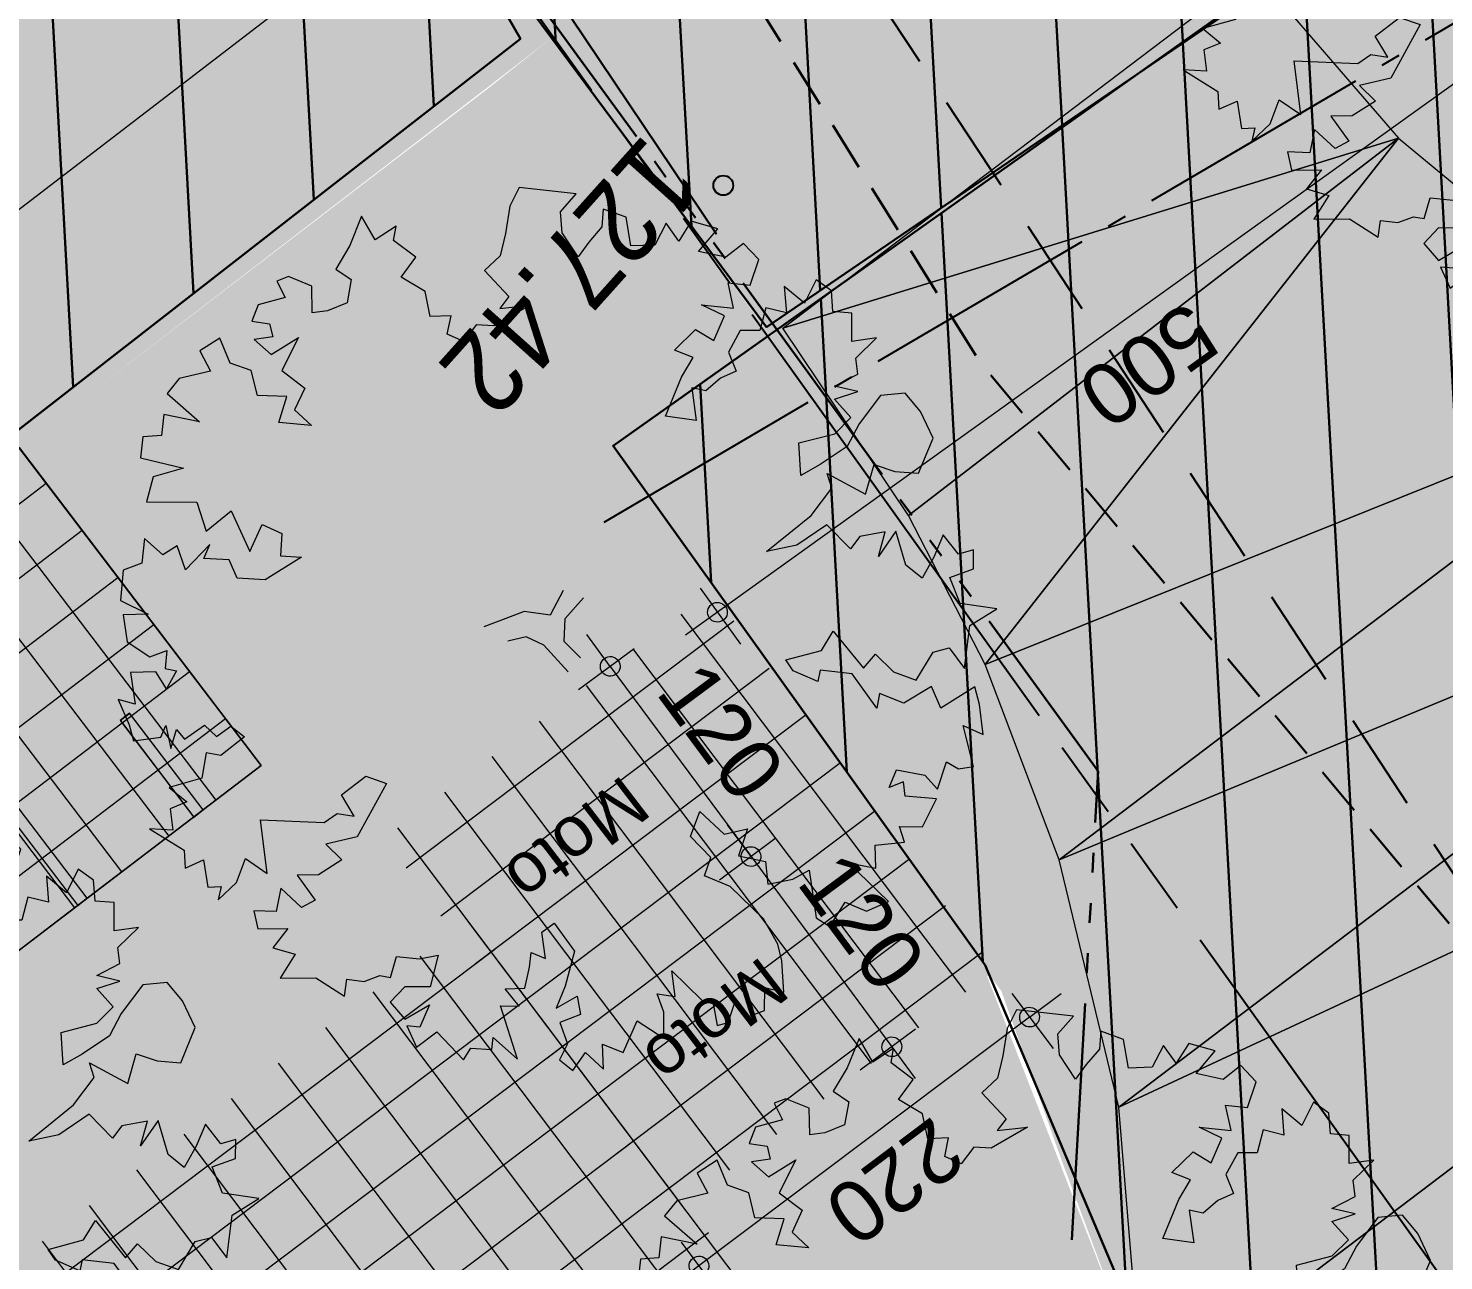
# Model space of a CAD drawing. Header units: metres. Extents: x -2858 to 512, y -1995 to 1252.
# Drawn here: x -903.33 to -896.15, y -890.51 to -884.26 of the extents above; entities that cross this region are included whole.
import ezdxf
from ezdxf.enums import TextEntityAlignment as Align
from ezdxf.lldxf.tags import DXFTag

# ---------------------------------------------------------------- set-up
doc = ezdxf.new("R2010")
doc.units = ezdxf.units.M
doc.header["$PDMODE"] = 33
doc.header["$PDSIZE"] = 0.1
for name, pattern in [('AEP-2', [3.9, 2.5, -0.2, 0.4, -0.2, 0.4, -0.2]), ('CACHE', [0.375, 0.25, -0.125]), ('CACHEX2', [0.75, 0.5, -0.25]), ('ECL-1', [1.51, 1.2, -0.155, 0, -0.155]), ('ECL-3', [1.82, 1.2, -0.155, 0, -0.155, 0, -0.155, 0, -0.155]), ('EU-200', [2.85, 2.5, -0.35])]:
    doc.linetypes.add(name, pattern=pattern)
for name, color, linetype, lineweight in [('05.2-EP-400PVC', 5, 'Continuous', 30), ('06-EU-200PVC', 24, 'EU-200', 30), ('10-ECL-U1000R2V+TPC63', 32, 'ECL-3', 30), ('11-TEL-PVC28X2', 6, 'CACHE', 30), ('20-REV-HCH-BB0.10', 144, 'Continuous', 30)]:
    doc.layers.add(name, color=color, linetype=linetype, lineweight=lineweight)
for name, color, linetype in [('07-AEP-RES', 94, 'AEP-2'), ('09-BT-4X35+TPC75', 1, 'CACHEX2'), ('10-ECL-TPC63x1', 32, 'ECL-1'), ('Calque commun', 7, 'Continuous'), ('Calque14', 7, 'Continuous'), ('Calque15', 7, 'Continuous'), ('Textes', 7, 'Continuous')]:
    doc.layers.add(name, color=color, linetype=linetype)
doc.styles.add('ARIAL', font='arial.ttf')
doc.styles.add('Arial12', font='arial.ttf', dxfattribs={"width": 0.9, "height": 0.41584})
doc.styles.add('Arial17', font='arial.ttf', dxfattribs={"height": 0.253354})
tags = doc.linetypes.add('DOT2', pattern=[0.125, 0, -0.125]).pattern_tags.tags
tags[6:7] = [DXFTag(74, 4), DXFTag(75, 0), DXFTag(340, '0'), DXFTag(46, 1.0), DXFTag(50, 0.0), DXFTag(44, 0.0), DXFTag(45, 0.0)]
tags[4:5] = [DXFTag(74, 4), DXFTag(75, 0), DXFTag(340, '0'), DXFTag(46, 1.0), DXFTag(50, 0.0), DXFTag(44, 0.0), DXFTag(45, 0.0)]
tags = doc.linetypes.add('HIDDEN2', pattern=[0.1875, 0.125, -0.0625]).pattern_tags.tags
tags[6:7] = [DXFTag(74, 4), DXFTag(75, 0), DXFTag(340, '0'), DXFTag(46, 1.0), DXFTag(50, 0.0), DXFTag(44, 0.0), DXFTag(45, 0.0)]
tags[4:5] = [DXFTag(74, 4), DXFTag(75, 0), DXFTag(340, '0'), DXFTag(46, 1.0), DXFTag(50, 0.0), DXFTag(44, 0.0), DXFTag(45, 0.0)]
pattern_1 = [(273.16176, (0, 0), (0.6340334, 0.0350235), [])]

# ---------------------------------------------------------------- blocks, each defined once
blk = doc.blocks.new('PointTopo_SPE')
at = {"layer": 'Calque commun', "color": 1, "linetype": 'ByBlock', "lineweight": -2}
blk.add_point((0, 0), dxfattribs=at)
blk = doc.blocks.new('geometrebondepartleger')
at = {"layer": 'Calque14', "color": 0, "linetype": 'ByBlock', "lineweight": -2}
blk.add_blockref('PointTopo_SPE', (121.9932, 131.0139, 206.4174), dxfattribs=at)
at = {"layer": 'Calque15', "color": 1, "linetype": 'ByBlock', "lineweight": -2, "style": 'Arial12', "width": 0.9}
blk.add_text('127.42', height=0.41584, dxfattribs=at).set_placement((122.0532, 130.9539, 206.4174), align=Align.TOP_LEFT)
blk = doc.blocks.new('arb5')
at = {"layer": 'Calque commun', "color": 0, "linetype": 'ByBlock', "lineweight": -2}
for p, q in [((0.5471, 1.1695), (0.5453, 1.0957)), ((0.5765, 1.1565), (0.5471, 1.1695)), ((0.587, 1.1277), (0.5765, 1.1565)), ((0.7301, 1.1483), (0.7012, 1.1181)), ((0.7426, 1.1256), (0.7301, 1.1483)), ((0.3387, 1.1317), (0.3079, 1.0847)), ((0.3544, 1.1189), (0.3387, 1.1317)), ((0.4432, 1.1359), (0.4037, 1.1244)), ((0.4638, 1.113), (0.4432, 1.1359)), ((0.4747, 1.1318), (0.4638, 1.113)), ((0.504, 1.1059), (0.4747, 1.1318)), ((0.6245, 1.1345), (0.587, 1.1277)), ((0.6282, 1.1136), (0.6245, 1.1345)), ((0.7656, 1.146), (0.7426, 1.1256)), ((0.7891, 1.134), (0.7656, 1.146)), ((0.7842, 1.1095), (0.7891, 1.134)), ((0.2983, 1.1123), (0.2724, 1.0819)), ((0.3079, 1.0847), (0.2983, 1.1123)), ((0.3582, 1.1012), (0.3544, 1.1189)), ((0.3929, 1.1166), (0.3582, 1.1012)), ((0.3908, 1.0919), (0.3929, 1.1166)), ((0.4037, 1.1244), (0.429, 1.0916)), ((0.5259, 1.1274), (0.504, 1.1059)), ((0.5453, 1.0957), (0.5259, 1.1274)), ((0.5876, 1.0636), (0.6282, 1.1136)), ((0.7012, 1.1181), (0.6884, 1.0993)), ((0.8099, 1.1212), (0.7842, 1.1095)), ((0.8046, 1.0894), (0.8225, 1.1132)), ((0.8225, 1.1132), (0.8099, 1.1212)), ((0.411, 1.0591), (0.3908, 1.0919)), ((0.429, 1.0916), (0.4163, 1.0768)), ((0.6884, 1.0993), (0.6763, 1.0628)), ((0.2724, 1.0819), (0.2593, 1.0614)), ((0.4163, 1.0768), (0.4348, 1.0679)), ((0.8115, 1.0755), (0.8046, 1.0894)), ((0.8099, 1.0195), (0.8115, 1.0755)), ((0.2593, 1.0614), (0.3105, 1.0472)), ((0.4348, 1.0679), (0.411, 1.0591)), ((0.6112, 1.0555), (0.5876, 1.0636)), ((0.6386, 1.0356), (0.6112, 1.0555)), ((0.6763, 1.0628), (0.6746, 1.0009)), ((0.8832, 1.0722), (0.8574, 1.0487)), ((0.8899, 1.0307), (0.8832, 1.0722)), ((0.3105, 1.0472), (0.2976, 1.0186)), ((0.6187, 1.0132), (0.6386, 1.0356)), ((0.8318, 1.0458), (0.8099, 1.0195)), ((0.8454, 1.026), (0.8318, 1.0458)), ((0.8574, 1.0487), (0.8454, 1.026)), ((0.9334, 1.045), (0.8899, 1.0307)), ((0.9439, 1.0173), (0.9334, 1.045)), ((0.9677, 1.0408), (0.9439, 1.0173)), ((0.9675, 1.0084), (0.9677, 1.0408)), ((0.2504, 1.0348), (0.2037, 1.0016)), ((0.2442, 1.0013), (0.2504, 1.0348)), ((0.2976, 1.0186), (0.3388, 1.0065)), ((0.1632, 1.0129), (0.1908, 0.9722)), ((0.2037, 1.0016), (0.1632, 1.0129)), ((0.2627, 0.9893), (0.2442, 1.0013)), ((0.3053, 0.998), (0.2627, 0.9893)), ((0.3177, 0.9683), (0.3053, 0.998)), ((0.3388, 1.0065), (0.3512, 0.974)), ((0.637, 0.9815), (0.6187, 1.0132)), ((0.6746, 1.0009), (0.6873, 0.9662)), ((0.9962, 1.0121), (0.9675, 1.0084)), ((0.998, 0.9893), (0.9962, 1.0121)), ((0.3512, 0.974), (0.3682, 0.9845)), ((0.3682, 0.9845), (0.3568, 0.9295)), ((0.6026, 0.966), (0.637, 0.9815)), ((0.9611, 0.9561), (0.9751, 0.9827)), ((0.9751, 0.9827), (0.998, 0.9893)), ((0.1908, 0.9722), (0.1745, 0.9388)), ((0.3166, 0.9348), (0.3177, 0.9683)), ((0.6289, 0.9481), (0.6026, 0.966)), ((0.6873, 0.9662), (0.6636, 0.9557)), ((0.9197, 0.9497), (0.9348, 0.9693)), ((0.9348, 0.9693), (0.9611, 0.9561)), ((0.145, 0.954), (0.1263, 0.9372)), ((0.1745, 0.9388), (0.145, 0.954)), ((0.6285, 0.9036), (0.6289, 0.9481)), ((0.6636, 0.9557), (0.6613, 0.9171)), ((0.9503, 0.9396), (0.9197, 0.9497)), ((1.0351, 0.9476), (0.998, 0.8829)), ((1.0356, 0.9043), (1.0351, 0.9476)), ((0.1263, 0.9372), (0.144, 0.9264)), ((0.144, 0.9264), (0.1386, 0.8938)), ((0.3411, 0.9355), (0.3166, 0.9348)), ((0.3318, 0.8725), (0.3411, 0.9355)), ((0.3568, 0.9295), (0.3821, 0.8949)), ((0.878, 0.9067), (0.9206, 0.9288)), ((0.9206, 0.9288), (0.9503, 0.9396)), ((0.1386, 0.8938), (0.1683, 0.9045)), ((0.1683, 0.9045), (0.2001, 0.9121)), ((0.2001, 0.9121), (0.2019, 0.8845)), ((0.6613, 0.9171), (0.6285, 0.9036)), ((0.8689, 0.8614), (0.878, 0.9067)), ((1.0486, 0.914), (1.0356, 0.9043)), ((1.0662, 0.8922), (1.0486, 0.914)), ((0.2019, 0.8845), (0.1776, 0.8442)), ((0.3821, 0.8949), (0.3951, 0.9027)), ((0.3951, 0.9027), (0.4067, 0.8691)), ((0.9113, 0.8847), (0.8885, 0.8573)), ((0.9182, 0.865), (0.9113, 0.8847)), ((0.9586, 0.8911), (0.934, 0.8767)), ((0.9773, 0.8724), (0.9586, 0.8911)), ((0.9815, 0.9019), (0.9773, 0.8724)), ((0.998, 0.8829), (0.9815, 0.9019)), ((1.0839, 0.8952), (1.0662, 0.8922)), ((1.0804, 0.844), (1.0839, 0.8952)), ((0.3614, 0.8782), (0.3318, 0.8725)), ((0.4026, 0.8522), (0.3614, 0.8782)), ((0.4067, 0.8691), (0.4026, 0.8522)), ((0.934, 0.8767), (0.9182, 0.865)), ((0.1776, 0.8442), (0.2182, 0.8498)), ((0.2182, 0.8498), (0.1877, 0.8343)), ((0.8885, 0.8573), (0.8689, 0.8614)), ((0.1877, 0.8343), (0.2151, 0.8135)), ((1.1139, 0.8378), (1.0804, 0.844)), ((1.1018, 0.8092), (1.1139, 0.8378)), ((0.1005, 0.8144), (0.0531, 0.7971)), ((0.12, 0.7895), (0.1005, 0.8144)), ((0.2151, 0.8135), (0.2357, 0.8153)), ((0.2357, 0.8153), (0.2333, 0.7708)), ((1.0605, 0.8126), (1.0912, 0.823)), ((1.097, 0.8013), (1.0605, 0.8126)), ((1.0912, 0.823), (1.1018, 0.8092)), ((0.0531, 0.7971), (0.0382, 0.7606)), ((1.0041, 0.7764), (1.0426, 0.797)), ((1.0426, 0.797), (1.0652, 0.772)), ((1.0936, 0.7718), (1.097, 0.8013)), ((0.1317, 0.7629), (0.12, 0.7895)), ((0.1684, 0.7812), (0.1317, 0.7629)), ((0.1826, 0.7251), (0.1684, 0.7812)), ((1.0246, 0.7616), (1.0041, 0.7764)), ((1.0652, 0.772), (1.0936, 0.7718)), ((0.0382, 0.7606), (0.034, 0.7291)), ((0.2333, 0.7708), (0.2805, 0.7598)), ((0.2805, 0.7598), (0.3139, 0.7358)), ((1.0432, 0.7367), (1.0246, 0.7616)), ((0.1929, 0.7427), (0.1826, 0.7251)), ((0.2382, 0.7472), (0.1929, 0.7427)), ((0.3139, 0.7358), (0.2382, 0.7472)), ((1.069, 0.7495), (1.0432, 0.7367)), ((1.0767, 0.7376), (1.069, 0.7495)), ((1.0964, 0.7276), (1.0767, 0.7376)), ((0.034, 0.7291), (0.0583, 0.7072)), ((0.1056, 0.7119), (0.1383, 0.7204)), ((0.1383, 0.7204), (0.1805, 0.7102)), ((1.11, 0.7086), (1.0964, 0.7276)), ((1.1287, 0.7214), (1.11, 0.7086)), ((1.1362, 0.6768), (1.1287, 0.7214)), ((0.0583, 0.7072), (0.1056, 0.7119)), ((0.1066, 0.6981), (0.1033, 0.6655)), ((0.137, 0.6967), (0.1066, 0.6981)), ((0.1782, 0.6699), (0.137, 0.6967)), ((0.2083, 0.7012), (0.1782, 0.6699)), ((0.1805, 0.7102), (0.2083, 0.7012)), ((0.075, 0.6815), (0.0905, 0.6538)), ((0.1033, 0.6655), (0.075, 0.6815)), ((0.058, 0.6658), (0.044, 0.6493)), ((0.0905, 0.6538), (0.058, 0.6658)), ((1.1686, 0.6422), (1.1362, 0.6768)), ((0.0058, 0.6516), (0.0312, 0.6306)), ((0.044, 0.6493), (0.0058, 0.6516)), ((0.5851, 0.6489), (0.584, 0.6182)), ((0.6099, 0.6496), (0.6055, 0.6015)), ((1.1319, 0.6355), (1.1686, 0.6422)), ((0.0312, 0.6306), (0.0034, 0.6052)), ((1.1455, 0.6078), (1.1319, 0.6355)), ((0.0034, 0.6052), (0.019, 0.5854)), ((0.584, 0.6182), (0.5602, 0.5987)), ((1.0526, 0.5663), (1.0608, 0.6065)), ((1.0608, 0.6065), (1.0804, 0.5996)), ((1.1131, 0.6053), (1.1455, 0.6078)), ((1.1405, 0.5763), (1.1131, 0.6053)), ((0.019, 0.5854), (0, 0.565)), ((0.5602, 0.5987), (0.5236, 0.5982)), ((0.6055, 0.6015), (0.6132, 0.5766)), ((0.8823, 0.5716), (0.9613, 0.5907)), ((0.9613, 0.5907), (0.9965, 0.5668)), ((0.9965, 0.5668), (0.9976, 0.5963)), ((0.9976, 0.5963), (1.033, 0.587)), ((1.033, 0.587), (1.0526, 0.5663)), ((1.0804, 0.5996), (1.0801, 0.5622)), ((0, 0.565), (0.0029, 0.5402)), ((0.5344, 0.5714), (0.5707, 0.5809)), ((0.5707, 0.5809), (0.5902, 0.5523)), ((0.6132, 0.5766), (0.6337, 0.5627)), ((0.8939, 0.5448), (0.8823, 0.5716)), ((0.9434, 0.5692), (0.9341, 0.5377)), ((0.9559, 0.5502), (0.9434, 0.5692)), ((1.0801, 0.5622), (1.107, 0.5786)), ((1.107, 0.5786), (1.1265, 0.5559)), ((1.1265, 0.5559), (1.1405, 0.5763)), ((0.0029, 0.5402), (0.0365, 0.5498)), ((0.0365, 0.5498), (0.0382, 0.5151)), ((0.2206, 0.5156), (0.2484, 0.5492)), ((0.2484, 0.5492), (0.2718, 0.5152)), ((0.5902, 0.5523), (0.6138, 0.5403)), ((0.9767, 0.5453), (0.9559, 0.5502)), ((0.0382, 0.5151), (0.062, 0.5408)), ((0.062, 0.5408), (0.0756, 0.5159)), ((0.0756, 0.5159), (0.1033, 0.5306)), ((0.1033, 0.5306), (0.1209, 0.5116)), ((0.1525, 0.5193), (0.1645, 0.5439)), ((0.1645, 0.5439), (0.1853, 0.5348)), ((0.1853, 0.5348), (0.2109, 0.5317)), ((0.2109, 0.5317), (0.2206, 0.5156)), ((0.6138, 0.5403), (0.6412, 0.5263)), ((0.9341, 0.5377), (0.8939, 0.5448)), ((1.0313, 0.4806), (0.9767, 0.5453)), ((1.0779, 0.5354), (1.0313, 0.4806)), ((1.0827, 0.5008), (1.0779, 0.5354)), ((0.1209, 0.5116), (0.1525, 0.5193)), ((0.2718, 0.5152), (0.2193, 0.4959)), ((1.1143, 0.5135), (1.0827, 0.5008)), ((1.1478, 0.5112), (1.1143, 0.5135)), ((1.132, 0.5023), (1.1478, 0.5112)), ((0.1543, 0.4945), (0.1207, 0.4829)), ((0.1599, 0.4668), (0.1543, 0.4945)), ((0.2193, 0.4959), (0.1897, 0.4894)), ((0.1897, 0.4894), (0.1993, 0.4646)), ((1.1218, 0.461), (1.1446, 0.4896)), ((1.1446, 0.4896), (1.132, 0.5023)), ((0.0674, 0.4805), (0.0347, 0.4659)), ((0.085, 0.4567), (0.0674, 0.4805)), ((0.1049, 0.485), (0.085, 0.4567)), ((0.1303, 0.4505), (0.1049, 0.485)), ((0.1207, 0.4829), (0.1303, 0.4505)), ((0.0347, 0.4659), (0.0325, 0.4363)), ((0.1993, 0.4646), (0.1599, 0.4668)), ((1.1462, 0.4502), (1.1218, 0.461)), ((0.0325, 0.4363), (0.062, 0.4313)), ((1.1295, 0.4334), (1.1462, 0.4502)), ((1.1397, 0.3801), (1.1295, 0.4334)), ((0.062, 0.4313), (0.0806, 0.3996)), ((0.0806, 0.3996), (0.0412, 0.398)), ((0.0412, 0.398), (0.0575, 0.3652)), ((1.1015, 0.3824), (1.1202, 0.4039)), ((1.1202, 0.4039), (1.1397, 0.3801)), ((0.9644, 0.3905), (1.0038, 0.3843)), ((0.9662, 0.3677), (0.9644, 0.3905)), ((1.0038, 0.3843), (1.0146, 0.3673)), ((1.0146, 0.3673), (1.0432, 0.386)), ((1.0432, 0.386), (1.0816, 0.362)), ((1.0799, 0.3924), (1.1015, 0.3824)), ((1.0816, 0.362), (1.0799, 0.3924)), ((0.0575, 0.3652), (0.0882, 0.3709)), ((0.0882, 0.3709), (0.0821, 0.3425)), ((0.989, 0.3627), (0.9662, 0.3677)), ((0.9888, 0.3411), (0.989, 0.3627)), ((0.0821, 0.3425), (0.1137, 0.351)), ((0.1137, 0.351), (0.136, 0.3283)), ((1.0203, 0.3338), (0.9888, 0.3411)), ((0.136, 0.3283), (0.1121, 0.2978)), ((1.0182, 0.3172), (1.0203, 0.3338)), ((1.0419, 0.3288), (1.0182, 0.3172)), ((1.024, 0.3034), (1.0419, 0.3288)), ((1.0398, 0.3091), (1.024, 0.3034)), ((1.068, 0.2853), (1.0398, 0.3091)), ((0.1121, 0.2978), (0.1248, 0.2681)), ((0.1248, 0.2681), (0.1435, 0.2829)), ((0.1435, 0.2829), (0.1703, 0.2835)), ((0.1703, 0.2835), (0.194, 0.2864)), ((0.194, 0.2864), (0.1849, 0.249)), ((0.2846, 0.2826), (0.3376, 0.2655)), ((0.315, 0.2559), (0.2846, 0.2826)), ((0.737, 0.2848), (0.792, 0.2698)), ((0.7545, 0.263), (0.737, 0.2848)), ((1.0561, 0.2665), (1.068, 0.2853)), ((0.3376, 0.2655), (0.3524, 0.2477)), ((0.792, 0.2698), (0.8154, 0.2409)), ((0.9606, 0.2645), (0.9871, 0.271)), ((0.9684, 0.2514), (0.9606, 0.2645)), ((0.9871, 0.271), (0.9802, 0.2454)), ((1.0411, 0.2331), (1.0561, 0.2665)), ((0.1849, 0.249), (0.1659, 0.2284)), ((0.2918, 0.2068), (0.2953, 0.2541)), ((0.2953, 0.2541), (0.315, 0.2559)), ((0.3524, 0.2477), (0.38, 0.2503)), ((0.38, 0.2503), (0.3877, 0.2277)), ((0.7316, 0.2446), (0.7545, 0.263)), ((0.7404, 0.217), (0.7316, 0.2446)), ((0.9494, 0.237), (0.9684, 0.2514)), ((0.9802, 0.2454), (1.0036, 0.2208)), ((1.0036, 0.2208), (1.0303, 0.254)), ((1.0303, 0.254), (1.0411, 0.2331)), ((0.1659, 0.2284), (0.1344, 0.2278)), ((0.1344, 0.2278), (0.1792, 0.1663)), ((0.3877, 0.2277), (0.3659, 0.2149)), ((0.7779, 0.2293), (0.7404, 0.217)), ((0.7547, 0.1743), (0.7779, 0.2293)), ((0.8154, 0.2409), (0.8045, 0.2164)), ((0.971, 0.2258), (0.9494, 0.237)), ((0.9766, 0.1903), (0.971, 0.2258)), ((0.2366, 0.1943), (0.2634, 0.209)), ((0.2634, 0.209), (0.2918, 0.2068)), ((0.3659, 0.2149), (0.3855, 0.1951)), ((0.8045, 0.2164), (0.826, 0.1907)), ((0.206, 0.174), (0.2366, 0.1943)), ((0.3855, 0.1951), (0.3656, 0.1676)), ((0.826, 0.1907), (0.8071, 0.1838)), ((0.9539, 0.162), (0.9766, 0.1903)), ((0.1792, 0.1663), (0.206, 0.174)), ((0.5988, 0.146), (0.599, 0.1767)), ((0.599, 0.1767), (0.6255, 0.1419)), ((0.7971, 0.1681), (0.7547, 0.1743)), ((0.8071, 0.1838), (0.8535, 0.1826)), ((0.8535, 0.1826), (0.8375, 0.1531)), ((0.9304, 0.1859), (0.9539, 0.162)), ((0.9419, 0.1464), (0.9304, 0.1859)), ((0.3656, 0.1676), (0.3732, 0.1313)), ((0.7771, 0.1328), (0.7971, 0.1681)), ((0.8375, 0.1531), (0.8592, 0.147)), ((0.5683, 0.1364), (0.5988, 0.146)), ((0.5719, 0.0981), (0.5683, 0.1364)), ((0.6255, 0.1419), (0.5927, 0.1264)), ((0.8221, 0.0832), (0.7771, 0.1328)), ((0.8592, 0.147), (0.8597, 0.1144)), ((0.8597, 0.1144), (0.8866, 0.1339)), ((0.8866, 0.1339), (0.9102, 0.1219)), ((0.9102, 0.1219), (0.9419, 0.1464)), ((0.3732, 0.1313), (0.3405, 0.1276)), ((0.3405, 0.1276), (0.3441, 0.091)), ((0.5927, 0.1264), (0.6181, 0.0966)), ((0.4201, 0.0844), (0.4467, 0.1011)), ((0.4467, 0.1011), (0.4722, 0.0891)), ((0.5245, 0.0847), (0.5719, 0.0981)), ((0.6181, 0.0966), (0.5993, 0.0683)), ((0.3441, 0.091), (0.3274, 0.0804)), ((0.3274, 0.0804), (0.3597, 0.0722)), ((0.4238, 0.0599), (0.4201, 0.0844)), ((0.4878, 0.076), (0.462, 0.0517)), ((0.4722, 0.0891), (0.4878, 0.076)), ((0.5658, 0.0734), (0.5245, 0.0847)), ((0.7559, 0.0896), (0.7915, 0.0676)), ((0.7842, 0.0381), (0.7559, 0.0896)), ((0.7915, 0.0676), (0.8221, 0.0832)), ((0.3597, 0.0722), (0.3488, 0.0377)), ((0.3883, 0.0523), (0.4238, 0.0599)), ((0.5369, 0.0441), (0.5468, 0.0589)), ((0.5468, 0.0589), (0.5664, 0.043)), ((0.5664, 0.043), (0.5658, 0.0734)), ((0.5993, 0.0683), (0.6109, 0.0407)), ((0.6958, 0.0636), (0.7211, 0.022)), ((0.6973, 0.0065), (0.6958, 0.0636)), ((0.3488, 0.0377), (0.3883, 0.0523)), ((0.462, 0.0517), (0.4736, 0.0201)), ((0.5505, 0.0243), (0.5369, 0.0441)), ((0.6109, 0.0407), (0.5957, 0.0081)), ((0.7211, 0.022), (0.7437, 0.0385)), ((0.7437, 0.0385), (0.7616, 0.0217)), ((0.7616, 0.0217), (0.7842, 0.0381)), ((0.4736, 0.0201), (0.4885, 0.0129)), ((0.4885, 0.0129), (0.4974, 0.0357)), ((0.4974, 0.0357), (0.5287, 0.0157)), ((0.5287, 0.0157), (0.5505, 0.0243)), ((0.6263, 0), (0.6364, 0.0286)), ((0.6364, 0.0286), (0.6717, 0.0047)), ((0.5957, 0.0081), (0.6263, 0)), ((0.6717, 0.0047), (0.6973, 0.0065))]:
    blk.add_line(p, q, dxfattribs=at)
blk = doc.blocks.new('hatch37')
at = {"layer": 'Calque commun', "color": 64, "linetype": 'Continuous', "lineweight": 9}
for p, q in [((55.7695, 123.1775), (59.1279, 122.5149)), ((55.7114, 122.8831), (59.0698, 122.2206)), ((55.6533, 122.5888), (59.0117, 121.9263)), ((55.5953, 122.2945), (58.9537, 121.6319)), ((55.5372, 122.0002), (58.8956, 121.3376)), ((55.4792, 121.7058), (58.8376, 121.0433)), ((55.4211, 121.4115), (58.7795, 120.749))]:
    blk.add_line(p, q, dxfattribs=at)
blk = doc.blocks.new('hatch38')
at = {"layer": 'Calque commun', "color": 64, "linetype": 'Continuous', "lineweight": 9}
for p, q in [((56.3728, 126.1164), (55.4051, 121.2109)), ((56.6671, 126.0583), (55.6994, 121.1528)), ((56.9615, 126.0002), (55.9937, 121.0948)), ((57.2558, 125.9421), (56.2881, 121.0367)), ((57.5501, 125.8841), (56.5824, 120.9786)), ((57.8444, 125.826), (56.8767, 120.9206)), ((58.1388, 125.768), (57.171, 120.8625)), ((58.4331, 125.7099), (57.4654, 120.8044)), ((58.7274, 125.6518), (57.7597, 120.7464)), ((59.0218, 125.5938), (58.054, 120.6883))]:
    blk.add_line(p, q, dxfattribs=at)
blk = doc.blocks.new('new273')
at = {"layer": 'Calque commun', "color": 1, "linetype": 'Continuous', "lineweight": 9}
blk.add_arc((0, 0), 0.5, 0, 359.99941, dxfattribs=at)
blk = doc.blocks.new('new274')
at = {"layer": 'Calque commun', "color": 1, "linetype": 'Continuous', "lineweight": 9}
blk.add_arc((0, 0), 0.5, 0, 359.99941, dxfattribs=at)
blk = doc.blocks.new('DimLine18218')
at = {"layer": 'Calque commun', "color": 1, "linetype": 'Continuous', "lineweight": 9}
for p, q in [((48.4712, 122.0492), (48.5469, 122.3909)), ((48.5037, 122.1956), (48.3084, 122.2389)), ((48.5037, 122.1956), (53.3948, 121.1121)), ((53.3623, 120.9657), (53.438, 121.3074)), ((53.3948, 121.1121), (53.59, 121.0688))]:
    blk.add_line(p, q, dxfattribs=at)
at = {"layer": 'Calque commun', "color": 1, "linetype": 'Continuous', "lineweight": 9, "xscale": 0.1000000047128498, "yscale": 0.1000000047128498, "zscale": 0.1000000047128498, "rotation": 347.5089414621999}
for name, p in [('new273', (48.5037, 122.1956)), ('new274', (53.3948, 121.1121))]:
    blk.add_blockref(name, p, dxfattribs=at)
at = {"layer": 'Calque commun', "color": 1, "linetype": 'Continuous', "lineweight": 9, "style": 'ARIAL'}
blk.add_text('500', height=0.30925, rotation=347.50895, dxfattribs=at).set_placement((50.9514, 121.6636), align=Align.BOTTOM_CENTER)
blk = doc.blocks.new('new315')
at = {"layer": 'Calque commun', "color": 1, "linetype": 'Continuous', "lineweight": 9}
blk.add_arc((0, 0), 0.5, 0, 359.99941, dxfattribs=at)
blk = doc.blocks.new('new316')
at = {"layer": 'Calque commun', "color": 1, "linetype": 'Continuous', "lineweight": 9}
blk.add_arc((0, 0), 0.5, 0, 359.99941, dxfattribs=at)
blk = doc.blocks.new('DimLine18634')
at = {"layer": 'Calque commun', "color": 1, "linetype": 'Continuous', "lineweight": 9}
for p, q in [((54.2043, 122.0653), (54.2446, 122.2612)), ((53.9619, 120.89), (54.2043, 122.0653)), ((54.0573, 122.0956), (54.4001, 122.0249)), ((53.815, 120.9202), (54.1578, 120.8496)), ((53.9619, 120.89), (53.9215, 120.6941))]:
    blk.add_line(p, q, dxfattribs=at)
at = {"layer": 'Calque commun', "color": 1, "linetype": 'Continuous', "lineweight": 9, "xscale": 0.1000000067397588, "yscale": 0.1000000067397588, "zscale": 0.1000000067397588, "rotation": 78.35006016487472}
for name, p in [('new316', (54.2043, 122.0653)), ('new315', (53.9619, 120.89))]:
    blk.add_blockref(name, p, dxfattribs=at)
at = {"layer": 'Calque commun', "color": 1, "linetype": 'Continuous', "lineweight": 9, "style": 'ARIAL'}
blk.add_text('120', height=0.30925, rotation=78.35006, dxfattribs=at).set_placement((54.0733, 121.4796), align=Align.BOTTOM_CENTER)
blk = doc.blocks.new('new317')
at = {"layer": 'Calque commun', "color": 1, "linetype": 'Continuous', "lineweight": 9}
blk.add_arc((0, 0), 0.5, 0, 359.99941, dxfattribs=at)
blk = doc.blocks.new('new318')
at = {"layer": 'Calque commun', "color": 1, "linetype": 'Continuous', "lineweight": 9}
blk.add_arc((0, 0), 0.5, 0, 359.99941, dxfattribs=at)
blk = doc.blocks.new('DimLine18640')
at = {"layer": 'Calque commun', "color": 1, "linetype": 'Continuous', "lineweight": 9}
for p, q in [((54.4466, 123.2407), (54.487, 123.4366)), ((54.2997, 123.271), (54.6425, 123.2003)), ((54.2043, 122.0653), (54.4466, 123.2407)), ((54.0573, 122.0956), (54.4001, 122.0249)), ((54.2043, 122.0653), (54.1639, 121.8694))]:
    blk.add_line(p, q, dxfattribs=at)
at = {"layer": 'Calque commun', "color": 1, "linetype": 'Continuous', "lineweight": 9, "xscale": 0.1000000031306142, "yscale": 0.1000000031306142, "zscale": 0.1000000031306142, "rotation": 78.35019703621718}
for name, p in [('new318', (54.4466, 123.2407)), ('new317', (54.2043, 122.0653))]:
    blk.add_blockref(name, p, dxfattribs=at)
at = {"layer": 'Calque commun', "color": 1, "linetype": 'Continuous', "lineweight": 9, "style": 'ARIAL'}
blk.add_text('120', height=0.30925, rotation=78.3502, dxfattribs=at).set_placement((54.3156, 122.655), align=Align.BOTTOM_CENTER)
blk = doc.blocks.new('hatch93')
at = {"layer": 'Calque commun', "color": 64, "linetype": 'Continuous', "lineweight": 9}
for p, q in [((53.7909, 123.2619), (55.8491, 122.8559)), ((53.7328, 122.9675), (55.7853, 122.5627)), ((53.6747, 122.6732), (55.7216, 122.2695)), ((53.6167, 122.3789), (55.6579, 121.9762))]:
    blk.add_line(p, q, dxfattribs=at)
blk = doc.blocks.new('hatch94')
at = {"layer": 'Calque commun', "color": 64, "linetype": 'Continuous', "lineweight": 9}
for p, q in [((53.7909, 123.2619), (55.8491, 122.8559)), ((53.7328, 122.9675), (55.7853, 122.5627)), ((53.6747, 122.6732), (55.7216, 122.2695)), ((53.6167, 122.3789), (55.6579, 121.9762))]:
    blk.add_line(p, q, dxfattribs=at)
blk = doc.blocks.new('hatch95')
at = {"layer": 'Calque commun', "color": 64, "linetype": 'Continuous', "lineweight": 9}
for p, q in [((53.9896, 123.3361), (53.7574, 122.1588)), ((54.284, 123.2781), (54.0517, 122.1007)), ((54.5783, 123.22), (54.3461, 122.0427)), ((54.8726, 123.162), (54.6404, 121.9846)), ((55.167, 123.1039), (54.9347, 121.9266)), ((55.4613, 123.0458), (55.2291, 121.8685)), ((55.7556, 122.9878), (55.5234, 121.8105))]:
    blk.add_line(p, q, dxfattribs=at)
blk = doc.blocks.new('hatch96')
at = {"layer": 'Calque commun', "color": 64, "linetype": 'Continuous', "lineweight": 9}
for p, q in [((53.5479, 122.0867), (55.6061, 121.6807)), ((53.4898, 121.7924), (55.5423, 121.3875)), ((53.4317, 121.498), (55.4786, 121.0943)), ((53.3737, 121.2037), (55.4149, 120.8011))]:
    blk.add_line(p, q, dxfattribs=at)
blk = doc.blocks.new('hatch97')
at = {"layer": 'Calque commun', "color": 64, "linetype": 'Continuous', "lineweight": 9}
for p, q in [((53.7574, 122.1588), (53.5252, 120.9815)), ((54.0517, 122.1007), (53.8195, 120.9234)), ((54.3461, 122.0427), (54.1138, 120.8654)), ((54.6404, 121.9846), (54.4082, 120.8073)), ((54.9347, 121.9266), (54.7025, 120.7493)), ((55.2291, 121.8685), (54.9968, 120.6912)), ((55.5234, 121.8105), (55.2912, 120.6332))]:
    blk.add_line(p, q, dxfattribs=at)
blk = doc.blocks.new('hatch98')
at = {"layer": 'Calque commun', "color": 64, "linetype": 'Continuous', "lineweight": 9}
for p, q in [((55.4192, 117.8608), (55.8021, 119.8519)), ((55.7139, 117.8046), (56.0968, 119.7956)), ((56.0086, 117.7483), (56.3915, 119.7392)), ((56.3033, 117.692), (56.6861, 119.6829))]:
    blk.add_line(p, q, dxfattribs=at)
blk = doc.blocks.new('hatch99')
at = {"layer": 'Calque commun', "color": 64, "linetype": 'Continuous', "lineweight": 9}
for p, q in [((62.9217, 118.4831), (56.1598, 119.7835)), ((62.8644, 118.1887), (55.461, 119.6124)), ((62.8071, 117.8942), (55.4043, 119.3178)), ((62.7498, 117.5997), (55.3477, 119.0232)), ((62.6925, 117.3053), (55.291, 118.7286)), ((62.6351, 117.0108), (55.2344, 118.434)), ((62.5778, 116.7163), (55.1777, 118.1394))]:
    blk.add_line(p, q, dxfattribs=at)
blk = doc.blocks.new('_12-3')
at = {"layer": 'Calque commun', "color": 1, "linetype": 'HIDDEN2', "lineweight": 18}
mesh = blk.add_polyface(dxfattribs=at)
corners = [(7.1681, 6.5577), (13.8319, 6.5577), (5.8618, 5.1707), (4.5459, 4.2324), (16.4541, 4.2324), (0, 0), (8.7867, 10.0215), (12.5128, 9.0054), (8.4872, 9.0054), (15.1382, 5.1707), (8.9343, 10.8577), (9, 12), (12.0697, 10.882), (1.5732, 3.1031), (2.9527, 3.4981), (18.0473, 3.4981), (19.7874, 3.0867), (21, 0), (7.9717, 7.8224), (13.0283, 7.8224), (0, 3), (12, 12), (21, 3)]
mesh.append_faces([[corners[k] for k in face] for face in [(0, 1, 2), (6, 7, 8), (1, 18, 19), (15, 17, 4), (3, 5, 14)]], dxfattribs={"vtx0": -1, "vtx1": -1, "color": 1})
mesh.append_faces([[corners[k] for k in face] for face in [(3, 4, 5)]], dxfattribs={"vtx0": -1, "vtx1": -1, "vtx2": -1, "color": 1})
mesh.append_faces([[corners[k] for k in face] for face in [(6, 12, 7), (8, 7, 19), (4, 17, 5)]], dxfattribs={"vtx0": -1, "vtx2": -1, "color": 1})
mesh.append_faces([[corners[k] for k in face] for face in [(20, 13, 5), (21, 12, 11), (22, 17, 16)]], dxfattribs={"vtx1": -1, "color": 1})
mesh.append_faces([[corners[k] for k in face] for face in [(1, 9, 2), (10, 11, 12), (13, 14, 5), (15, 16, 17), (18, 8, 19), (0, 18, 1), (9, 4, 2), (3, 2, 4), (6, 10, 12)]], dxfattribs={"vtx1": -1, "vtx2": -1, "color": 1})
blk = doc.blocks.new('new327')
at = {"layer": 'Calque commun', "color": 1, "linetype": 'Continuous', "lineweight": 9}
blk.add_arc((0, 0), 0.5, 0, 359.99941, dxfattribs=at)
blk = doc.blocks.new('new328')
at = {"layer": 'Calque commun', "color": 1, "linetype": 'Continuous', "lineweight": 9}
blk.add_arc((0, 0), 0.5, 0, 359.99941, dxfattribs=at)
blk = doc.blocks.new('DimLine19292')
at = {"layer": 'Calque commun', "color": 1, "linetype": 'Continuous', "lineweight": 9}
for p, q in [((53.8397, 123.5136), (53.9076, 123.8569)), ((53.8688, 123.6607), (53.6726, 123.6995)), ((53.8688, 123.6607), (55.9272, 123.2534)), ((55.8981, 123.1062), (55.966, 123.4496)), ((55.9272, 123.2534), (56.1234, 123.2145))]:
    blk.add_line(p, q, dxfattribs=at)
at = {"layer": 'Calque commun', "color": 1, "linetype": 'Continuous', "lineweight": 9, "xscale": 0.1000000057648302, "yscale": 0.1000000057648302, "zscale": 0.1000000057648302, "rotation": 348.8056941270906}
for name, p in [('new327', (53.8688, 123.6607)), ('new328', (55.9272, 123.2534))]:
    blk.add_blockref(name, p, dxfattribs=at)
at = {"layer": 'Calque commun', "color": 1, "linetype": 'Continuous', "lineweight": 9, "style": 'ARIAL'}
blk.add_text('220', height=0.30925, rotation=348.80569, dxfattribs=at).set_placement((54.8999, 123.4669), align=Align.BOTTOM_CENTER)

msp = doc.modelspace()

# ---------------------------------------------------------------- hatches: boundary and pattern name
at = {"layer": '20-REV-HCH-BB0.10', "true_color": 0xf27172}
h = msp.add_hatch(dxfattribs=at)
h.set_pattern_fill('ANSI31', color=11, scale=0.2)
h.set_pattern_definition(pattern_1)
h.paths.add_polyline_path([(-897.0867, -884.0721), (-898.1539, -882.683), (-901.2805, -878.1861), (-904.4631, -873.2958), (-905.5895, -869.1404), (-906.7932, -863.6747), (-908.5594, -852.6134), (-910.0378, -845.7878), (-912.6742, -838.0889), (-913.7122, -834.9772), (-915.895, -827.5068), (-915.8124, -823.5364), (-914.9244, -821.3522), (-913.1509, -819.5089), (-906.8307, -814.1831), (-897.8335, -808.0288), (-891.5365, -805.8873), (-872.3101, -801.0637), (-873.5971, -795.6169), (-887.1089, -799.3114), (-893.0517, -800.9896), (-892.5559, -802.9576), (-898.6109, -804.9352), (-904.1368, -808.3853), (-908.24, -811.7131), (-913.8543, -815.9391), (-916.8014, -818.5833), (-918.4693, -821.0598), (-919.2667, -823.5521), (-921.0397, -826.5177), (-919.1168, -827.1675), (-918.5144, -829.5662), (-915.7868, -839.1955), (-911.6757, -852.6318), (-910.0774, -862.2284), (-909.4398, -866.4988), (-908.2685, -870.6389), (-907.299, -874.227), (-906.4398, -875.8477), (-904.3352, -879.1567), (-901.7732, -882.8272), (-899.581, -885.7755)])
h.paths.add_polyline_path([(-912.5878, -900.9444), (-908.7425, -900.4527), (-907.2181, -899.649), (-897.9924, -892.698), (-897.6274, -891.0111), (-898.472, -889.0124), (-900.3595, -886.3784), (-896.3278, -883.5175), (-894.81, -885.6302), (-894.2764, -886.3275), (-893.6827, -886.6651), (-890.888, -887.2976), (-879.8433, -878.908), (-876.6529, -883.3415), (-906.3779, -906.0297), (-908.6273, -906.6683)])
at = {"layer": '20-REV-HCH-BB0.10', "true_color": 0x9898cc}
h = msp.add_hatch(dxfattribs=at)
h.set_pattern_fill('ANSI31', color=253, scale=0.2)
h.set_pattern_definition(pattern_1)
h.paths.add_polyline_path([(-900.8294, -884.3144), (-913.318, -894.0389), (-912.3964, -895.142), (-913.6576, -896.2017), (-911.1506, -899.4886), (-908.8586, -897.5102), (-907.06, -899.5723), (-908.7889, -900.4565), (-912.5359, -900.9584), (-916.1845, -896.2325), (-914.6948, -894.9951), (-917.4218, -891.3723), (-910.9962, -886.3659), (-909.9006, -887.6249), (-915.1218, -891.711), (-914.3832, -892.4766), (-901.7588, -882.6973)])
at = {"layer": 'Calque commun', "linetype": 'HIDDEN2', "lineweight": 9}
h = msp.add_hatch(color=41, dxfattribs=at)
h.paths.add_polyline_path([(-927.7726, -845.5254), (-925.5359, -843.8417), (-925.69, -842.957), (-925.7233, -842.9814), (-925.7031, -842.9411), (-926.8139, -841.4918), (-924.1248, -839.4375), (-924.0862, -839.3934), (-923.2927, -838.7873), (-922.2773, -840.197), (-922.2866, -840.1947), (-924.3159, -841.748), (-924.2343, -842.003), (-923.3327, -844.8235), (-923.2834, -844.8081), (-922.0861, -848.7147), (-920.2865, -848.1617), (-920.2768, -848.1661), (-918.2661, -847.5289), (-918.3186, -847.3751), (-919.4737, -843.6216), (-919.6378, -843.6733), (-920.2833, -841.6768), (-920.2606, -841.6869), (-920.628, -840.6108), (-917.6805, -839.6774), (-915.652, -839.0926), (-915.6217, -839.086), (-916.9532, -835.2875), (-918.7543, -828.693), (-919.5462, -828.4712), (-922.3449, -827.3816), (-926.181, -824.1434), (-926.2648, -824.0414), (-925.335, -823.1597), (-925.2657, -823.2493), (-921.6685, -826.2713), (-919.1033, -827.27), (-919.213, -823.3028), (-918.0884, -820.138), (-916.0567, -817.7367), (-903.133, -807.7567), (-903.128, -807.7648), (-903.128, -807.7648), (-901.1564, -806.2844), (-900.1678, -805.7297), (-898.5365, -804.9789), (-896.5051, -804.1336), (-896.5346, -804.0182), (-896.5654, -804.0682), (-897.4036, -800.5511), (-893.3412, -799.6473), (-892.9603, -801.1286), (-892.9195, -801.1193), (-892.9421, -801.16), (-892.976, -801.1683), (-892.964, -801.1995), (-892.9728, -801.2153), (-892.9728, -801.2153), (-892.9832, -801.1731), (-895.1328, -801.6543), (-894.7543, -803.5042), (-894.7248, -803.4967), (-894.7542, -803.5467), (-892.5415, -802.9694), (-891.7727, -806.084), (-877.9787, -802.8108), (-877.6535, -804.1601), (-895.8652, -808.3986), (-895.6955, -809.068), (-896.8936, -809.6902), (-897.3678, -807.8333), (-897.3836, -807.7589), (-901.6171, -810.2148), (-901.7109, -810.2767), (-913.3865, -819.544), (-914.9605, -821.302), (-916.0472, -823.813), (-916.1079, -826.5593), (-913.8052, -835.0604), (-913.2159, -836.3886), (-912.7514, -838.1372), (-910.9209, -843.3605), (-910.0023, -845.9597), (-908.8632, -851.307), (-906.7773, -864.2273), (-905.6015, -869.2031), (-905.26, -870.4292), (-904.6005, -872.797), (-903.084, -875.6784), (-903.1002, -875.6894), (-898.1755, -882.6403), (-892.8051, -878.7064), (-893.0081, -878.009), (-892.9242, -878.3971), (-892.9242, -878.3971), (-893.7298, -875.6176), (-887.4351, -873.6336), (-886.9782, -875.1531), (-886.6147, -876.3496), (-888.2811, -877.6238), (-896.3243, -883.5155), (-897.1734, -884.1116), (-897.1734, -884.1154), (-899.635, -885.8642), (-899.5469, -885.8398), (-900.6719, -884.3102), (-913.2141, -893.9646), (-913.1328, -894.0315), (-913.0712, -894.1102), (-912.2801, -895.1868), (-910.1088, -893.4904), (-907.6461, -896.5799), (-908.7305, -897.4442), (-907.1063, -899.4818), (-907.9499, -899.9801), (-908.6, -900.3664), (-910.1986, -900.7201), (-911.4712, -900.8528), (-912.7015, -900.828), (-912.7003, -900.8256), (-912.7027, -900.8279), (-916.182, -896.372), (-914.5698, -895.1582), (-916.19, -896.3594), (-914.5855, -895.1376), (-915.7727, -893.5793), (-916.5133, -892.6179), (-916.4972, -892.6421), (-917.4634, -891.3361), (-916.0461, -890.2607), (-915.8299, -890.5425), (-915.0925, -889.9768), (-915.3032, -889.7021), (-910.9291, -886.3816), (-909.9648, -887.621), (-915.0643, -891.6091), (-914.3597, -892.5221), (-901.7004, -882.8184), (-905.5526, -877.4173), (-906.4252, -875.8189), (-908.2303, -876.8891), (-913.325, -870.4367), (-914.0097, -870.9943), (-917.9336, -874.0341), (-919.8836, -871.4975), (-916.5941, -868.9485), (-916.6156, -868.9056), (-916.6867, -868.9607), (-917.629, -867.6972), (-919.2785, -868.9752), (-918.909, -868.6917), (-918.684, -868.985), (-919.4215, -869.5507), (-919.6451, -869.2593), (-922.5226, -871.4887), (-921.5803, -872.7522), (-921.5788, -872.7539), (-921.5789, -872.754), (-921.5789, -872.754), (-920.3894, -871.8895), (-919.8844, -871.4965), (-918.4577, -870.4038), (-917.6281, -871.4781), (-913.0368, -867.936), (-909.7448, -872.0088), (-909.751, -872.0078), (-909.3886, -872.4495), (-907.6925, -874.5478), (-907.2876, -874.2389), (-907.8409, -872.3034), (-909.4365, -866.5173), (-909.4534, -866.5402), (-911.6711, -852.5742), (-914.8526, -853.581), (-915.8725, -848.6622), (-923.2912, -850.9571), (-923.3059, -851.0125), (-923.3158, -851.016), (-923.4776, -850.3158), (-923.5788, -849.9676), (-925.0143, -845.7107), (-925.043, -845.7209), (-934.902, -853.3715), (-934.2715, -854.1852), (-936.1126, -855.6117), (-936.6716, -856.0511), (-940.0248, -851.7232), (-937.2904, -849.6104), (-936.3386, -850.8651), (-936.6452, -851.0907), (-936.011, -851.9537), (-931.7031, -848.6197), (-927.7726, -845.5254), (-928.4289, -844.7713), (-928.3714, -844.7264)])
h.paths.add_polyline_path([(-913.768, -896.3369), (-911.3261, -899.4457), (-911.3224, -899.4592), (-911.1968, -899.6155), (-909.8295, -898.5376), (-909.9515, -898.3818), (-910.0409, -898.4503), (-911.1687, -899.3223), (-913.6094, -896.2151), (-912.2801, -895.1868), (-912.4018, -895.0282), (-913.8898, -896.1782)], flags=16)
h.paths.add_polyline_path([(-888.6414, -874.0526), (-889.5278, -874.332), (-889.4581, -874.611), (-888.5716, -874.3316)], flags=16)
h.paths.add_polyline_path([(-919.9198, -851.7995), (-918.8128, -851.8936), (-919.822, -851.826)])
h.paths.add_polyline_path([(-938.4421, -857.4428), (-940.6688, -854.5834), (-940.6522, -854.5731), (-940.6801, -854.5689), (-941.814, -853.1127), (-941.8134, -853.1052), (-941.6703, -852.9947), (-938.3546, -857.3488), (-936.9836, -856.2963)])
h.paths.add_polyline_path([(-881.4642, -887.1859), (-881.3111, -887.1404), (-881.3911, -887.2878)])
h.paths.add_polyline_path([(-884.786, -784.521), (-885.6648, -780.1586), (-885.6351, -780.1532)])
at = {"layer": 'Calque commun', "linetype": 'Continuous', "lineweight": 9}
for points in [[(-898.0825, -890.0083), (-897.7488, -890.9032), (-897.9617, -892.6828), (-906.7293, -899.2591), (-908.593, -900.36), (-911.3488, -900.8444), (-912.7015, -900.828), (-908.0675, -906.7614), (-906.676, -906.1878), (-908.0278, -906.8123), (-908.0277, -906.8123), (-906.633, -906.1688), (-906.5259, -906.1215), (-906.5027, -906.0564), (-906.2329, -905.8844), (-906.2257, -905.8941), (-894.1505, -896.7646), (-890.1644, -893.7462), (-881.3245, -887.0843), (-881.3454, -887.0563), (-881.267, -887.0736), (-878.3447, -884.8172), (-876.3941, -883.3472), (-879.7956, -878.7899), (-881.7479, -880.3966), (-881.759, -880.3821), (-884.6578, -882.6362), (-884.6642, -882.6278), (-890.9215, -887.3579), (-892.4103, -887.083), (-894.3583, -886.2676), (-896.3243, -883.5155), (-897.162, -884.1036), (-897.1818, -884.0873), (-899.5012, -885.7755), (-899.5012, -885.7755), (-900.1316, -886.2552), (-900.3941, -886.4368), (-898.3908, -889.1426)], [(-901.5507, -888.3647), (-900.8165, -889.339), (-899.1394, -888.0751), (-899.8616, -887.1168), (-901.5202, -888.3668), (-900.8165, -889.339)], [(-900.8372, -889.3297), (-900.103, -890.304), (-898.4259, -889.04), (-899.1482, -888.0817), (-900.8068, -889.3317), (-900.103, -890.304)]]:
    msp.add_hatch(color=43, dxfattribs=at).paths.add_polyline_path(points)
h = msp.add_hatch(color=71, dxfattribs=at)
h.paths.add_polyline_path([(-903.372, -886.3872), (-903.3718, -886.387), (-902.1447, -887.9993), (-908.1392, -892.5724), (-909.3463, -890.9791), (-910.5383, -891.8636), (-911.1736, -892.3777), (-913.2122, -893.9227), (-912.3985, -895.0256), (-910.0763, -893.2109), (-907.3636, -896.6128), (-908.5379, -897.5321), (-908.6136, -897.5909), (-907.1185, -899.4665), (-906.2484, -898.8984), (-904.8457, -897.8463), (-907.843, -893.8691), (-907.7977, -893.8795), (-904.8272, -897.8324), (-904.8218, -897.8284), (-907.7977, -893.8795), (-901.1631, -888.8791), (-901.1564, -888.874), (-901.0709, -888.9875), (-901.5202, -888.3668), (-899.8802, -887.1308), (-900.3941, -886.4368), (-900.1316, -886.2552), (-899.5601, -885.8233), (-900.6719, -884.3102), (-900.9857, -884.5595)])
h.paths.add_polyline_path([(-900.6913, -889.4912), (-900.8068, -889.3317), (-900.8098, -889.334)])
h.paths.add_polyline_path([(-912.7027, -900.8279), (-912.7015, -900.8279), (-912.7003, -900.8256)])
h.paths.add_polyline_path([(-911.0451, -899.4796), (-911.1968, -899.6155), (-909.8292, -898.5374), (-910.079, -898.7318), (-910.0786, -898.7323)])
h.paths.add_polyline_path([(-900.0876, -890.2923), (-898.1689, -892.8382), (-897.9617, -892.6828), (-897.7488, -890.9032), (-898.4626, -889.0677)])

# ---------------------------------------------------------------- linework, layer by layer
at = {"layer": '05.2-EP-400PVC', "flags": 128}
msp.add_lwpolyline([(-899.8358, -885.3053), (-906.7396, -875.0197), (-912.6602, -846.713), (-919.0195, -825.9125), (-918.4661, -822.0341), (-903.2948, -807.3917), (-893.5197, -799.3072)], dxfattribs=at)
at = {"layer": '06-EU-200PVC', "const_width": 0.2, "flags": 128}
msp.add_lwpolyline([(-869.7426, -807.388), (-874.2395, -800.9466), (-883.7111, -803.552), (-903.6255, -810.3671), (-908.3806, -814.5979), (-915.1496, -820.7793), (-917.8987, -824.676), (-910.6637, -846.3366), (-907.6741, -864.6777), (-904.5929, -874.1438), (-894.7588, -891.2824), (-910.6319, -903.2221)], dxfattribs=at)
at = {"layer": '07-AEP-RES', "flags": 128}
msp.add_lwpolyline([(-910.8855, -902.6843), (-895.6457, -891.3107), (-900.8807, -884.0005), (-907.5511, -868.7206), (-911.452, -847.2632), (-913.9046, -840.3372), (-916.2221, -833.5744), (-918.3781, -825.8784)], dxfattribs=at)
at = {"layer": '09-BT-4X35+TPC75', "flags": 128}
msp.add_lwpolyline([(-901.7184, -883.6078), (-900.7077, -883.2878, -0.357556), (-899.1443, -883.9127), (-894.9756, -890.2565, -0.445656), (-896.2187, -891.4125), (-911.6876, -902.2145)], format="xyb", dxfattribs=at)
at = {"layer": '10-ECL-TPC63x1', "flags": 128}
msp.add_lwpolyline([(-900.4044, -886.7646), (-892.0808, -881.8771), (-877.173, -883.7223)], dxfattribs=at)
at = {"layer": '10-ECL-U1000R2V+TPC63', "flags": 128}
msp.add_lwpolyline([(-879.7603, -797.0892), (-896.0163, -804.1445), (-903.206, -807.9173), (-910.5365, -813.7051), (-915.4373, -817.2272), (-916.6005, -818.5707), (-918.0333, -820.3485), (-918.8157, -821.7547), (-919.1637, -824.5833), (-916.8314, -835.7793), (-913.4674, -845.0354), (-911.2198, -854.7031), (-909.4854, -864.7139), (-907.346, -873.7803), (-903.9688, -879.6865), (-897.8998, -888.0286), (-898.0979, -891.5529), (-899.2908, -894.1188), (-905.485, -898.2485), (-902.0421, -903.2641)], dxfattribs=at)
at = {"layer": '11-TEL-PVC28X2', "color": 0, "flags": 128}
msp.add_lwpolyline([(-883.0906, -796.8252), (-882.8196, -799.07, -0.37262), (-884.7728, -801.9666), (-903.0048, -808.1406), (-917.0244, -821.3822), (-918.4523, -825.2203), (-912.5824, -842.1187), (-911.0181, -847.6223), (-908.325, -863.5869), (-907.1214, -869.6271), (-903.3193, -878.1968), (-898.4992, -885.9543), (-888.6411, -897.75), (-876.6586, -888.7651)], format="xyb", dxfattribs=at)
at = {"layer": '20-REV-HCH-BB0.10', "color": 11, "true_color": 0xf27172, "flags": 128}
msp.add_lwpolyline([(-909.4398, -866.4988), (-908.2685, -870.6389), (-907.299, -874.227), (-906.4398, -875.8477), (-904.3352, -879.1567), (-901.7732, -882.8272), (-899.581, -885.7755), (-897.0867, -884.0721), (-898.1539, -882.683), (-901.2805, -878.1861), (-904.4631, -873.2958), (-905.5895, -869.1404), (-906.7932, -863.6747)], dxfattribs=at)
msp.add_lwpolyline([(-912.5878, -900.9444), (-908.7425, -900.4527), (-907.2181, -899.649), (-897.9924, -892.698), (-897.6274, -891.0111), (-898.472, -889.0124), (-900.3595, -886.3784), (-896.3278, -883.5175), (-894.81, -885.6302), (-894.2764, -886.3275), (-893.6827, -886.6651), (-890.888, -887.2976), (-879.8433, -878.908), (-876.6529, -883.3415), (-906.3779, -906.0297), (-908.6273, -906.6683)], close=True, dxfattribs=at)
at = {"layer": '20-REV-HCH-BB0.10', "color": 253, "true_color": 0x9898cc, "flags": 128}
msp.add_lwpolyline([(-900.8294, -884.3144), (-913.318, -894.0389), (-912.3964, -895.142), (-913.6576, -896.2017), (-911.1506, -899.4886), (-908.8586, -897.5102), (-907.06, -899.5723), (-908.7889, -900.4565), (-912.5359, -900.9584), (-916.1845, -896.2325), (-914.6948, -894.9951), (-917.4218, -891.3723), (-910.9962, -886.3659), (-909.9006, -887.6249), (-915.1218, -891.711), (-914.3832, -892.4766), (-901.7588, -882.6973)], close=True, dxfattribs=at)
at = {"layer": 'Calque commun', "color": 7, "linetype": 'Continuous', "lineweight": 9}
for p, q in [((-900.6719, -884.3102), (-901.7176, -882.8442)), ((-901.2071, -883.5185), (-913.7833, -893.17))]:
    msp.add_line(p, q, dxfattribs=at)
at = {"layer": 'Calque commun', "color": 5, "linetype": 'Continuous', "lineweight": 9}
for points in [[(-903.3718, -886.387, 0), (-902.1447, -887.9993, 0), (-902.439, -888.2234, 0), (-902.8114, -887.7343, 0), (-902.8591, -887.7706, 0), (-902.4868, -888.2598, 0), (-902.439, -888.2234, 0), (-902.4384, -888.2243, 0), (-902.8107, -887.7351, 0), (-902.8584, -887.7715, 0), (-902.4861, -888.2606, 0), (-902.4384, -888.2243, 0), (-902.4384, -888.2243, 0), (-902.8107, -887.7351, 0), (-902.8584, -887.7715, 0), (-902.4861, -888.2606, 0), (-902.4384, -888.2243, 0), (-903.0269, -888.6724, 0), (-903.3992, -888.1833, 0)], [(-903.447, -888.2196, 0), (-903.0746, -888.7088, 0), (-903.0269, -888.6724, 0), (-903.6236, -889.1268, 0)]]:
    msp.add_polyline3d(points, dxfattribs=at)
at = {"layer": 'Calque commun', "color": 43, "linetype": 'Continuous', "lineweight": 9, "true_color": 0xdbbe82}
for points in [[(-902.1489, -887.9969), (-903.3727, -886.3859), (-908.1384, -892.5567), (-909.3627, -890.9574)], [(-900.1622, -894.3856), (-898.1685, -892.8388), (-903.1714, -890.3926), (-901.1778, -888.8457)], [(-900.1622, -894.3856), (-898.1685, -892.8388), (-903.1714, -890.3926), (-901.1778, -888.8457)], [(-902.8187, -896.3437), (-900.1622, -894.3856), (-905.828, -892.3506), (-903.1714, -890.3926)], [(-902.8187, -896.3437), (-900.1622, -894.3856), (-905.828, -892.3506), (-903.1714, -890.3926)]]:
    msp.add_trace(points, dxfattribs=at)

# ---------------------------------------------------------------- block references
at = {"layer": 'Calque commun', "color": 0, "linetype": 'ByBlock', "lineweight": -2}
for name, p, rotation in [('geometrebondepartleger', (-916.0371, -706.7784), 228.1617603435354), ('_12-3', (-899.4221, -900.7818), 37.16176008929369), ('hatch98', (-954.4467, -766.6559), 228.1617603435354), ('hatch99', (-954.4467, -766.6559), 228.1617603435354), ('hatch97', (-954.4467, -766.6559), 228.1617603435354), ('hatch96', (-954.4467, -766.6559), 228.1617603435354), ('hatch95', (-954.4467, -766.6559), 228.1617603435354), ('hatch93', (-954.4467, -766.6559), 228.1617603435354), ('hatch94', (-954.4467, -766.6559), 228.1617603435354), ('hatch38', (-954.4467, -766.6559), 228.1617603435354), ('hatch37', (-954.4467, -766.6559), 228.1617603435354)]:
    msp.add_blockref(name, p, dxfattribs=dict(at, rotation=rotation))
at = {"layer": 'Calque commun', "color": 64, "linetype": 'DOT2', "lineweight": 18, "xscale": 3.814697213713691, "yscale": 3.814696974833698, "zscale": 3.814697265625, "rotation": 227.4939527206939}
for p in [(-895.5996, -880.2872), (-900.8418, -884.1354), (-904.5836, -887.1247), (-898.3192, -888.3052)]:
    msp.add_blockref('arb5', p, dxfattribs=at)
at = {"layer": 'Calque commun', "color": 1, "linetype": 'Continuous', "lineweight": 9, "rotation": 228.1617603435354}
for name in ['DimLine18218', 'DimLine18634', 'DimLine18640', 'DimLine19292']:
    msp.add_blockref(name, (-954.4467, -766.6559), dxfattribs=at)

# ---------------------------------------------------------------- texts
at = {"layer": 'Textes', "color": 5, "linetype": 'ByBlock', "lineweight": -2, "style": 'Arial17'}
for p in [(-900.7778, -888.7209), (-900.0747, -889.6405)]:
    msp.add_text('Moto', height=0.25335, rotation=217.49402, dxfattribs=at).set_placement(p, align=Align.TOP_RIGHT)

# ---------------------------------------------------------------- meshes
at = {"layer": 'Calque commun', "color": 5, "linetype": 'Continuous', "lineweight": 9}
mesh = msp.add_polyface(dxfattribs=at)
corners = [(-902.1447, -887.9993), (-903.3727, -886.3859), (-909.3627, -890.9574), (-908.1392, -892.5724)]
mesh.append_faces([[corners[k] for k in face] for face in [(0, 1, 2, 3)]], dxfattribs={"color": 5})
mesh = msp.add_polyface(dxfattribs=at)
corners = [(-908.1392, -892.5724), (-909.3627, -890.9574), (-903.3718, -886.387), (-902.1447, -887.9993)]
mesh.append_faces([[corners[k] for k in face] for face in [(0, 1, 2, 3)]], dxfattribs={"color": 5})

doc.saveas('drawing.dxf')
